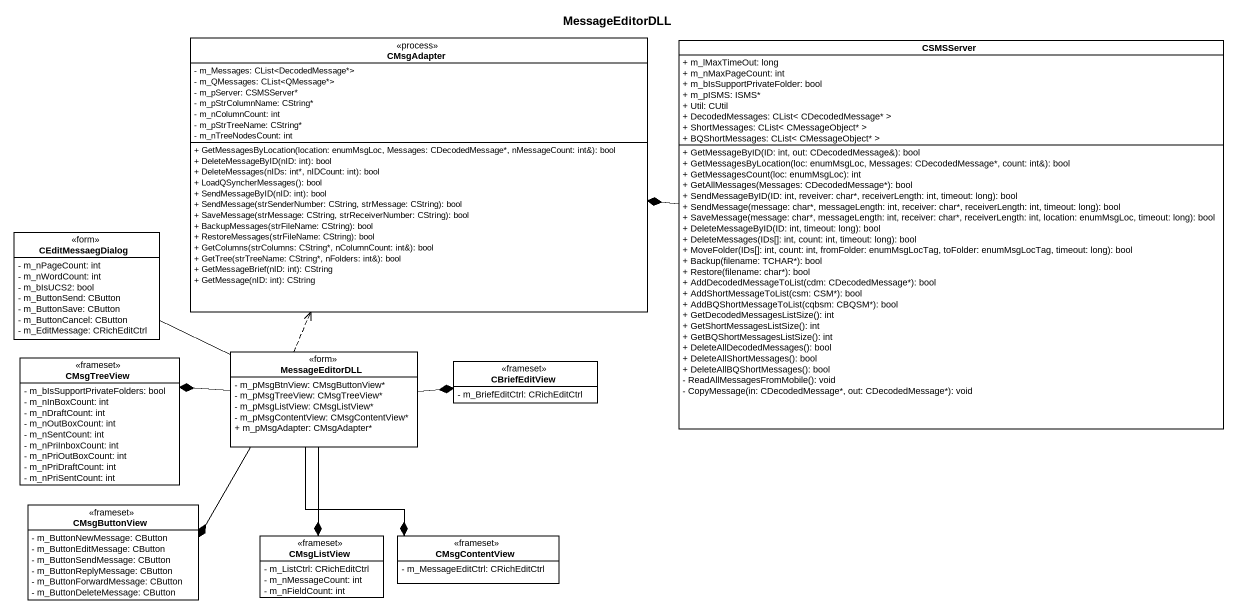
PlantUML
@startuml
title MessageEditorDLL
hide circle
hide empty members
skinparam classAttributeIconSize 0
class CMsgAdapter <<process>> {
  - m_Messages: CList<DecodedMessage*>
  - m_QMessages: CList<QMessage*>
  - m_pServer: CSMSServer*
  - m_pStrColumnName: CString*
  - m_nColumnCount: int
  - m_pStrTreeName: CString*
  - m_nTreeNodesCount: int
  + GetMessagesByLocation(location: enumMsgLoc, Messages: CDecodedMessage*, nMessageCount: int&): bool
  + DeleteMessageByID(nID: int): bool
  + DeleteMessages(nIDs: int*, nIDCount: int): bool
  + LoadQSyncherMessages(): bool
  + SendMessageByID(nID: int): bool
  + SendMessage(strSenderNumber: CString, strMessage: CString): bool
  + SaveMessage(strMessage: CString, strReceiverNumber: CString): bool
  + BackupMessages(strFileName: CString): bool
  + RestoreMessages(strFileName: CString): bool
  + GetColumns(strColumns: CString*, nColumnCount: int&): bool
  + GetTree(strTreeName: CString*, nFolders: int&): bool
  + GetMessageBrief(nID: int): CString
  + GetMessage(nID: int): CString
}
class CSMSServer {
  + m_lMaxTimeOut: long
  + m_nMaxPageCount: int
  + m_bIsSupportPrivateFolder: bool
  + m_pISMS: ISMS*
  + Util: CUtil
  + DecodedMessages: CList< CDecodedMessage* >
  + ShortMessages: CList< CMessageObject* >
  + BQShortMessages: CList< CMessageObject* >
  + GetMessageByID(ID: int, out: CDecodedMessage&): bool
  + GetMessagesByLocation(loc: enumMsgLoc, Messages: CDecodedMessage*, count: int&): bool
  + GetMessagesCount(loc: enumMsgLoc): int
  + GetAllMessages(Messages: CDecodedMessage*): bool
  + SendMessageByID(ID: int, reveiver: char*, receiverLength: int, timeout: long): bool
  + SendMessage(message: char*, messageLength: int, receiver: char*, receiverLength: int, timeout: long): bool
  + SaveMessage(message: char*, messageLength: int, receiver: char*, receiverLength: int, location: enumMsgLoc, timeout: long): bool
  + DeleteMessageByID(ID: int, timeout: long): bool
  + DeleteMessages(IDs[]: int, count: int, timeout: long): bool
  + MoveFolder(IDs[]: int, count: int, fromFolder: enumMsgLocTag, toFolder: enumMsgLocTag, timeout: long): bool
  + Backup(filename: TCHAR*): bool
  + Restore(filename: char*): bool
  + AddDecodedMessageToList(cdm: CDecodedMessage*): bool
  + AddShortMessageToList(csm: CSM*): bool
  + AddBQShortMessageToList(cqbsm: CBQSM*): bool
  + GetDecodedMessagesListSize(): int
  + GetShortMessagesListSize(): int
  + GetBQShortMessagesListSize(): int
  + DeleteAllDecodedMessages(): bool
  + DeleteAllShortMessages(): bool
  + DeleteAllBQShortMessages(): bool
  - ReadAllMessagesFromMobile(): void
  - CopyMessage(in: CDecodedMessage*, out: CDecodedMessage*): void
}
class CEditMessaegDialog <<form>> {
  - m_nPageCount: int
  - m_nWordCount: int
  - m_bIsUCS2: bool
  - m_ButtonSend: CButton
  - m_ButtonSave: CButton
  - m_ButtonCancel: CButton
  - m_EditMessage: CRichEditCtrl
}
class CMsgTreeView <<frameset>> {
  - m_bIsSupportPrivateFolders: bool
  - m_nInBoxCount: int
  - m_nDraftCount: int
  - m_nOutBoxCount: int
  - m_nSentCount: int
  - m_nPriInboxCount: int
  - m_nPriOutBoxCount: int
  - m_nPriDraftCount: int
  - m_nPriSentCount: int
}
class MessageEditorDLL <<form>> {
  - m_pMsgBtnView: CMsgButtonView*
  - m_pMsgTreeView: CMsgTreeView*
  - m_pMsgListView: CMsgListView*
  - m_pMsgContentView: CMsgContentView*
  + m_pMsgAdapter: CMsgAdapter*
}
class CBriefEditView <<frameset>> {
  - m_BriefEditCtrl: CRichEditCtrl
}
class CMsgButtonView <<frameset>> {
  - m_ButtonNewMessage: CButton
  - m_ButtonEditMessage: CButton
  - m_ButtonSendMessage: CButton
  - m_ButtonReplyMessage: CButton
  - m_ButtonForwardMessage: CButton
  - m_ButtonDeleteMessage: CButton
}
class CMsgListView <<frameset>> {
  - m_ListCtrl: CRichEditCtrl
  - m_nMessageCount: int
  - m_nFieldCount: int
}
class CMsgContentView <<frameset>> {
  - m_MessageEditCtrl: CRichEditCtrl
}
CSMSServer -left-* CMsgAdapter
MessageEditorDLL .up.> CMsgAdapter
MessageEditorDLL -left- CEditMessaegDialog
MessageEditorDLL -left-* CMsgTreeView
MessageEditorDLL -right-* CBriefEditView
MessageEditorDLL --* CMsgButtonView
MessageEditorDLL --* CMsgListView
MessageEditorDLL --* CMsgContentView
@enduml
